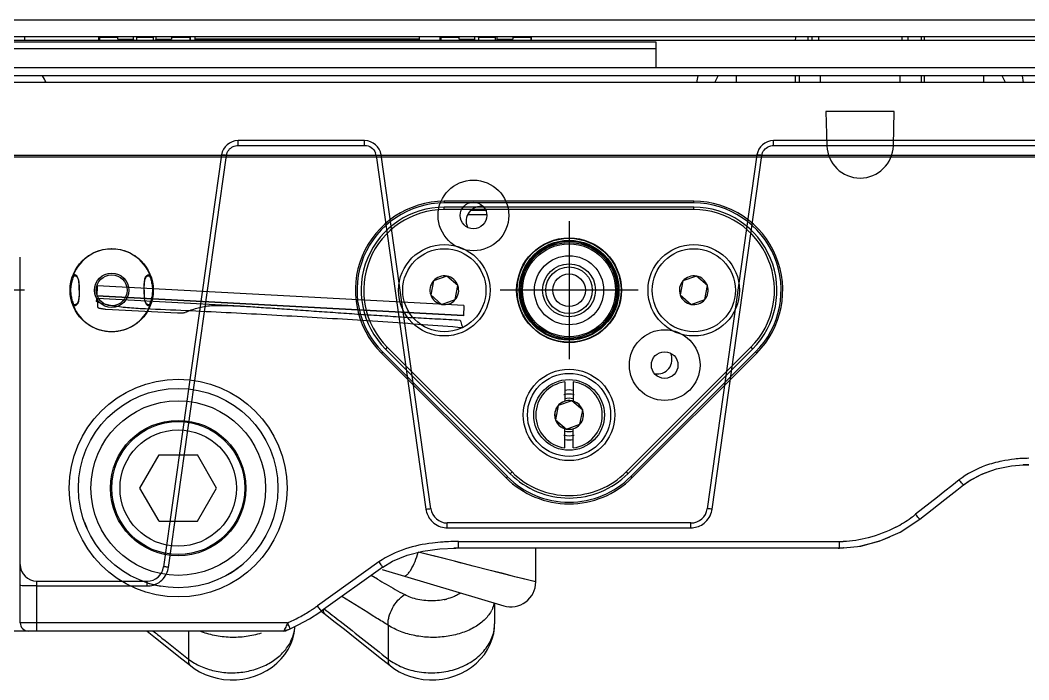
# Model space of a CAD drawing. Header units: millimetres. Extents: x -97344 to -49824, y -57049 to -40247.
# Drawn here: x -64265.7 to -64144.4, y -49661.5 to -49582.1 of the extents above; entities that cross this region are included whole.
import ezdxf

# ---------------------------------------------------------------- set-up
doc = ezdxf.new("R2010")
doc.units = ezdxf.units.MM
doc.header["$LTSCALE"] = 200
doc.linetypes.add('DOT_CENTER', pattern=[14, 12, -1, 0, -1])
for name, color, linetype in [('02___PRT_ALL_AXES', 7, 'Continuous'), ('06___PRT_ALL_SURFS', 7, 'Continuous'), ('1', 7, 'Continuous'), ('DIM', 3, 'Continuous'), ('LAY0001', 7, 'Continuous'), ('LAY0011', 7, 'Continuous')]:
    doc.layers.add(name, color=color, linetype=linetype)

# ---------------------------------------------------------------- blocks, each defined once
blk = doc.blocks.new('23-D1024-A_DV_LOCATION_PIN_Absen-PL__338', base_point=(431.26, -3.18))
at = {"color": 7, "linetype": 'Continuous'}
for p, q in [((431.59, 3.64), (431.53, 3.46)), ((431.62, 3.7), (431.59, 3.64)), ((431.85, 3.7), (431.62, 3.7)), ((432.01, 3.55), (431.85, 3.7)), ((440.65, 3.7), (440.49, 3.55)), ((440.88, 3.7), (440.65, 3.7)), ((440.97, 3.46), (440.88, 3.7)), ((431.33, 2.69), (431.26, 2.15)), ((431.4, 3.03), (431.33, 2.69)), ((431.53, 3.46), (431.4, 3.05)), ((431.4, 3.05), (431.4, 3.03)), ((431.5, 2.49), (431.46, 2.1)), ((431.51, 2.58), (431.5, 2.49)), ((431.57, 2.88), (431.51, 2.58)), ((431.61, 3.06), (431.57, 2.9)), ((431.57, 2.9), (431.57, 2.88)), ((431.67, 3.28), (431.61, 3.06)), ((431.72, 3.44), (431.67, 3.28)), ((431.75, 3.51), (431.72, 3.44)), ((431.82, 3.57), (431.75, 3.51)), ((431.83, 3.57), (431.82, 3.57)), ((431.95, 3.54), (431.83, 3.57)), ((432.05, 3.46), (431.95, 3.54)), ((432.12, 3.29), (432.01, 3.55)), ((432.04, 3.48), (432.01, 3.55)), ((432.07, 3.43), (432.04, 3.48)), ((432.06, 3.45), (432.05, 3.46)), ((432.17, 3.06), (432.12, 3.29)), ((432.17, 3.04), (432.17, 3.06)), ((432.2, 2.7), (432.17, 3.04)), ((432.21, 2.47), (432.2, 2.7)), ((432.21, 2.15), (432.21, 2.47)), ((440.3, 2.7), (440.29, 2.58)), ((440.29, 2.58), (440.29, 2.47)), ((440.29, 2.47), (440.29, 2.15)), ((440.33, 3.04), (440.3, 2.7)), ((440.38, 3.29), (440.33, 3.06)), ((440.33, 3.06), (440.33, 3.04)), ((440.44, 3.47), (440.38, 3.29)), ((440.46, 3.48), (440.43, 3.43)), ((440.49, 3.55), (440.44, 3.47)), ((440.45, 3.46), (440.44, 3.45)), ((440.55, 3.54), (440.45, 3.46)), ((440.49, 3.55), (440.46, 3.48)), ((440.67, 3.57), (440.55, 3.54)), ((440.68, 3.57), (440.67, 3.57)), ((440.75, 3.51), (440.68, 3.57)), ((440.78, 3.44), (440.75, 3.51)), ((440.83, 3.28), (440.78, 3.44)), ((440.89, 3.06), (440.83, 3.28)), ((440.93, 2.9), (440.89, 3.06)), ((440.93, 2.88), (440.93, 2.9)), ((440.99, 2.58), (440.93, 2.88)), ((441.1, 3.05), (440.97, 3.46)), ((441, 2.49), (440.99, 2.58)), ((441.04, 2.1), (441, 2.49)), ((441.1, 3.03), (441.1, 3.05)), ((441.16, 2.74), (441.1, 3.03)), ((441.17, 2.69), (441.16, 2.74)), ((441.24, 2.15), (441.17, 2.69)), ((431.26, 2.15), (431.26, 1.49)), ((431.26, 1.49), (431.33, 0.95)), ((431.46, 2.1), (431.46, 1.54)), ((431.46, 1.54), (431.5, 1.15)), ((432.21, 1.49), (432.21, 2.15)), ((432.21, 1.17), (432.21, 1.49)), ((440.29, 2.15), (440.29, 1.49)), ((440.29, 1.49), (440.29, 1.17)), ((441, 1.15), (441.04, 1.54)), ((441.04, 1.54), (441.04, 2.1)), ((441.17, 0.95), (441.24, 1.49)), ((441.25, 1.82), (441.24, 2.15)), ((441.24, 1.49), (441.25, 1.82)), ((431.33, 0.95), (431.4, 0.61)), ((431.4, 0.61), (431.4, 0.59)), ((431.4, 0.59), (431.53, 0.18)), ((431.5, 1.15), (431.51, 1.06)), ((431.51, 1.06), (431.57, 0.76)), ((431.53, 0.18), (431.59, 0)), ((431.57, 0.76), (431.57, 0.74)), ((431.57, 0.74), (431.61, 0.58)), ((431.61, 0.58), (431.67, 0.36)), ((431.67, 0.36), (431.72, 0.2)), ((431.72, 0.2), (431.75, 0.13)), ((431.75, 0.13), (431.82, 0.07)), ((431.82, 0.07), (431.83, 0.07)), ((431.83, 0.07), (431.95, 0.1)), ((431.85, -0.06), (432.01, 0.09)), ((431.95, 0.1), (432.05, 0.18)), ((432.01, 0.09), (432.12, 0.35)), ((432.01, 0.09), (432.04, 0.16)), ((432.04, 0.16), (432.07, 0.21)), ((432.05, 0.18), (432.06, 0.19)), ((432.12, 0.35), (432.17, 0.58)), ((432.17, 0.6), (432.2, 0.94)), ((432.17, 0.58), (432.17, 0.6)), ((432.2, 0.94), (432.21, 1.17)), ((440.29, 1.17), (440.29, 1.06)), ((440.29, 1.06), (440.3, 0.94)), ((440.3, 0.94), (440.33, 0.6)), ((440.33, 0.6), (440.33, 0.58)), ((440.33, 0.58), (440.38, 0.35)), ((440.38, 0.35), (440.44, 0.17)), ((440.43, 0.21), (440.46, 0.16)), ((440.44, 0.19), (440.45, 0.18)), ((440.44, 0.17), (440.49, 0.09)), ((440.45, 0.18), (440.55, 0.1)), ((440.46, 0.16), (440.49, 0.09)), ((440.49, 0.09), (440.65, -0.06)), ((440.55, 0.1), (440.67, 0.07)), ((440.67, 0.07), (440.68, 0.07)), ((440.68, 0.07), (440.75, 0.13)), ((440.75, 0.13), (440.78, 0.2)), ((440.78, 0.2), (440.83, 0.36)), ((440.83, 0.36), (440.89, 0.58)), ((440.88, -0.06), (440.97, 0.18)), ((440.89, 0.58), (440.93, 0.74)), ((440.93, 0.76), (440.99, 1.06)), ((440.93, 0.74), (440.93, 0.76)), ((440.97, 0.18), (441.1, 0.59)), ((440.99, 1.06), (441, 1.15)), ((441.1, 0.61), (441.16, 0.9)), ((441.1, 0.59), (441.1, 0.61)), ((441.16, 0.9), (441.17, 0.95)), ((431.59, 0), (431.62, -0.06)), ((431.62, -0.06), (431.85, -0.06)), ((440.65, -0.06), (440.88, -0.06))]:
    blk.add_line(p, q, dxfattribs=at)
at = {"color": 140, "linetype": 'Continuous'}
for p, q in [((431.75, 3.51), (431.62, 3.7)), ((431.85, 3.7), (431.95, 3.54)), ((440.55, 3.54), (440.65, 3.7)), ((440.88, 3.7), (440.75, 3.51)), ((431.62, -0.06), (431.75, 0.13)), ((431.95, 0.1), (431.85, -0.06)), ((440.65, -0.06), (440.55, 0.1)), ((440.75, 0.13), (440.88, -0.06))]:
    blk.add_line(p, q, dxfattribs=at)
for radius in [2.28, 1.38]:
    blk.add_circle((436.25, 1.82), radius, dxfattribs=at)
at = {"color": 7, "linetype": 'Continuous'}
for start, end in [(22.0771, 157.9229), (202.0771, 337.9229)]:
    blk.add_arc((436.25, 1.82), 5, start, end, dxfattribs=at)
at = {"color": 140, "linetype": 'Continuous'}
for start, end in [(23.1678, 156.8322), (203.1678, 336.8322)]:
    blk.add_arc((436.25, 1.82), 4.79, start, end, dxfattribs=at)
at = {"layer": '1', "color": 1, "linetype": 'DOT_CENTER'}
for p, q in [((436.25, 8.82), (436.25, -5.18)), ((443.25, 1.82), (429.25, 1.82))]:
    blk.add_line(p, q, dxfattribs=at)
blk = doc.blocks.new('23-D1025-B_LOCK_PIN_PLATE_Absen-PL__339', base_point=(483.75, -23.18))
at = {"color": 7, "linetype": 'Continuous'}
for p, q in [((523.75, 11.82), (493.75, 11.82)), ((523.75, 11.52), (493.75, 11.52)), ((486.68, -5.25), (501.68, -20.25)), ((486.89, -5.04), (501.89, -20.04)), ((515.61, -20.04), (530.61, -5.04)), ((515.82, -20.25), (530.82, -5.25))]:
    blk.add_line(p, q, dxfattribs=at)
at = {"color": 140, "linetype": 'Continuous'}
for p, q in [((493.75, 11.52), (493.75, 11.82)), ((523.75, 11.52), (523.75, 11.82)), ((486.89, -5.04), (486.68, -5.25)), ((530.61, -5.04), (530.82, -5.25)), ((501.89, -20.04), (501.68, -20.25)), ((515.61, -20.04), (515.82, -20.25))]:
    blk.add_line(p, q, dxfattribs=at)
at = {"color": 7, "linetype": 'Continuous'}
for centre, radius in [((493.75, 1.82), 5.5), ((508.75, 1.82), 6), ((523.75, 1.82), 5.5), ((508.75, -13.18), 5.5)]:
    blk.add_circle(centre, radius, dxfattribs=at)
at = {"color": 140, "linetype": 'Continuous'}
for radius in [6.3, 5.9, 4.16, 3.18]:
    blk.add_circle((508.75, 1.82), radius, dxfattribs=at)
at = {"color": 7, "linetype": 'Continuous'}
for centre, radius, start, end in [((493.75, 1.82), 10, 90, 225), ((493.75, 1.82), 9.7, 90, 225), ((523.75, 1.82), 10, 315, 90), ((523.75, 1.82), 9.7, 315, 90), ((508.75, -13.18), 10, 225, 315), ((508.75, -13.18), 9.7, 225, 315)]:
    blk.add_arc(centre, radius, start, end, dxfattribs=at)
at = {"layer": '1', "color": 1, "linetype": 'DOT_CENTER'}
for p, q in [((508.75, 10.12), (508.75, -6.48)), ((517.05, 1.82), (500.45, 1.82))]:
    blk.add_line(p, q, dxfattribs=at)
blk = doc.blocks.new('COUNTERSUNK-HEAD-HEXAGON-SOCKET-BOLTS_DIN-7991_M5x12_A2-70_STAINLESS-STEEL__340', base_point=(488.75, -3.18))
at = {"color": 7, "linetype": 'Continuous'}
for p, q in [((492.44, 2.95), (492.11, 1.25)), ((494.07, 3.52), (492.44, 2.95)), ((495.39, 2.39), (494.07, 3.52)), ((492.11, 1.25), (493.43, 0.12)), ((495.06, 0.69), (495.39, 2.39)), ((493.43, 0.12), (495.06, 0.69))]:
    blk.add_line(p, q, dxfattribs=at)
blk.add_circle((493.75, 1.82), 5, dxfattribs=at)
for start, end in [(139.2098, 199.2098), (79.2098, 139.2098), (19.2098, 79.2098), (199.2098, 259.2098), (319.2098, 19.2098), (259.2098, 319.2098)]:
    blk.add_arc((493.75, 1.82), 1.73, start, end, dxfattribs=at)
blk = doc.blocks.new('COUNTERSUNK-HEAD-HEXAGON-SOCKET-BOLTS_DIN-7991_M5x12_A2-70_STAINLESS-STEEL_3__341', base_point=(503.75, -18.18))
at = {"color": 7, "linetype": 'Continuous'}
for p, q in [((507.44, -12.05), (507.11, -13.75)), ((509.07, -11.48), (507.44, -12.05)), ((510.39, -12.61), (509.07, -11.48)), ((510.06, -14.31), (510.39, -12.61)), ((507.11, -13.75), (508.43, -14.88)), ((508.43, -14.88), (510.06, -14.31))]:
    blk.add_line(p, q, dxfattribs=at)
blk.add_circle((508.75, -13.18), 5, dxfattribs=at)
for start, end in [(139.2098, 199.2098), (79.2098, 139.2098), (19.2098, 79.2098), (319.2098, 19.2098), (199.2098, 259.2098), (259.2098, 319.2098)]:
    blk.add_arc((508.75, -13.18), 1.73, start, end, dxfattribs=at)
blk = doc.blocks.new('COUNTERSUNK-HEAD-HEXAGON-SOCKET-BOLTS_DIN-7991_M5x12_A2-70_STAINLESS-STEEL_2__345', base_point=(518.75, -3.18))
at = {"color": 7, "linetype": 'Continuous'}
for p, q in [((522.44, 2.95), (522.11, 1.25)), ((524.07, 3.52), (522.44, 2.95)), ((525.39, 2.39), (524.07, 3.52)), ((522.11, 1.25), (523.43, 0.12)), ((525.06, 0.69), (525.39, 2.39)), ((523.43, 0.12), (525.06, 0.69))]:
    blk.add_line(p, q, dxfattribs=at)
blk.add_circle((523.75, 1.82), 5, dxfattribs=at)
for start, end in [(139.2098, 199.2098), (79.2098, 139.2098), (19.2098, 79.2098), (199.2098, 259.2098), (319.2098, 19.2098), (259.2098, 319.2098)]:
    blk.add_arc((523.75, 1.82), 1.73, start, end, dxfattribs=at)
blk = doc.blocks.new('PH_23_COMPONENTS_BASESTAND-0_5m_Absen-PL__347', base_point=(431.26, -23.18))
for name, p in [('23-D1025-B_LOCK_PIN_PLATE_Absen-PL__339', (483.75, -23.18)), ('23-D1024-A_DV_LOCATION_PIN_Absen-PL__338', (431.26, -3.18)), ('COUNTERSUNK-HEAD-HEXAGON-SOCKET-BOLTS_DIN-7991_M5x12_A2-70_STAINLESS-STEEL__340', (488.75, -3.18)), ('COUNTERSUNK-HEAD-HEXAGON-SOCKET-BOLTS_DIN-7991_M5x12_A2-70_STAINLESS-STEEL_2__345', (518.75, -3.18)), ('COUNTERSUNK-HEAD-HEXAGON-SOCKET-BOLTS_DIN-7991_M5x12_A2-70_STAINLESS-STEEL_3__341', (503.75, -18.18))]:
    blk.add_blockref(name, p)
blk = doc.blocks.new('23-D1020-B_EXTRUSION-MAIN-BODY_BASESTAND-0_5m_Absen-PL__363', base_point=(418.75, -61.98))
at = {"color": 7, "linetype": 'Continuous'}
for p, q in [((892.01, 18.02), (441.25, 18.02)), ((892.01, 17.82), (441.25, 17.82)), ((523.75, 12.52), (493.75, 12.52)), ((523.75, 12.32), (493.75, 12.32)), ((501.18, -20.75), (486.18, -5.75)), ((501.33, -20.6), (486.33, -5.6)), ((531.17, -5.6), (516.17, -20.6)), ((531.32, -5.75), (516.32, -20.75))]:
    blk.add_line(p, q, dxfattribs=at)
at = {"color": 140, "linetype": 'Continuous'}
for p, q in [((493.75, 12.52), (493.75, 12.32)), ((523.75, 12.32), (523.75, 12.52)), ((486.33, -5.6), (486.18, -5.75)), ((531.32, -5.75), (531.17, -5.6)), ((501.18, -20.75), (501.33, -20.6)), ((516.17, -20.6), (516.32, -20.75))]:
    blk.add_line(p, q, dxfattribs=at)
at = {"color": 7, "linetype": 'Continuous'}
for radius in [13.1, 12]:
    blk.add_circle((461.75, -21.98), radius, dxfattribs=at)
for centre, radius, start, end in [((493.75, 1.82), 10.7, 90, 225), ((493.75, 1.82), 10.5, 90, 225), ((523.75, 1.82), 10.7, 315, 90), ((523.75, 1.82), 10.5, 315, 90), ((508.75, -13.18), 10.5, 225, 315), ((508.75, -13.18), 10.7, 225, 315)]:
    blk.add_arc(centre, radius, start, end, dxfattribs=at)
blk = doc.blocks.new('P01_LEG_M16xL80mm_STAINLESS-STEEL__382', base_point=(453.75, -29.98))
at = {"color": 7, "linetype": 'Continuous'}
for p, q in [((457.13, -21.98), (459.44, -17.98)), ((459.44, -17.98), (464.06, -17.98)), ((466.37, -21.98), (464.06, -17.98)), ((459.44, -25.98), (457.13, -21.98)), ((464.06, -25.98), (466.37, -21.98)), ((459.44, -25.98), (464.06, -25.98))]:
    blk.add_line(p, q, dxfattribs=at)
for radius in [8, 7]:
    blk.add_circle((461.75, -21.98), radius, dxfattribs=at)
blk = doc.blocks.new('23-B0029-B_ADJUSTABLE-M16xL80_FOOT-Ø64-STAINLESS-STEEL__383', base_point=(453.75, -29.98))
blk.add_blockref('P01_LEG_M16xL80mm_STAINLESS-STEEL__382', (453.75, -29.98))
blk = doc.blocks.new('23-D0466-B_FOOT-FLANGE_BASESTAND_Absen-M2_9__384', base_point=(450.47, -33.8))
at = {"color": 7, "linetype": 'Continuous'}
for radius in [10.5, 8.15]:
    blk.add_circle((461.75, -21.98), radius, dxfattribs=at)
for start, end in [(200, 204), (299.9999, 312), (252.0001, 260.0001)]:
    blk.add_arc((461.75, -21.98), 12, start, end, dxfattribs=at)
blk = doc.blocks.new('PH_23_FOOT-FLANGE_Absen-M2_9__385', base_point=(450.47, -33.8))
blk.add_blockref('23-D0466-B_FOOT-FLANGE_BASESTAND_Absen-M2_9__384', (450.47, -33.8))
blk = doc.blocks.new('23-A0234-B_FOOT_BASESTAND_Absen-M2_9__386', base_point=(450.47, -33.8))
for name, p in [('PH_23_FOOT-FLANGE_Absen-M2_9__385', (450.47, -33.8)), ('23-B0029-B_ADJUSTABLE-M16xL80_FOOT-Ø64-STAINLESS-STEEL__383', (453.75, -29.98))]:
    blk.add_blockref(name, p)
blk = doc.blocks.new('Top1', base_point=(668.75, -75.52))
for name, p in [('23-D1020-B_EXTRUSION-MAIN-BODY_BASESTAND-0_5m_Absen-PL__363', (418.75, -61.98)), ('PH_23_COMPONENTS_BASESTAND-0_5m_Absen-PL__347', (431.26, -23.18)), ('23-A0234-B_FOOT_BASESTAND_Absen-M2_9__386', (450.47, -33.8))]:
    blk.add_blockref(name, p)
blk = doc.blocks.new('*U1466')
blk.add_blockref('Top1', (0, -50.11))
blk = doc.blocks.new('*U1467')
at = {"layer": 'DIM', "color": 0, "linetype": 'ByBlock', "lineweight": -2, "transparency": 16777216}
blk.add_blockref('*U1466', (5500, 0), dxfattribs=at)
blk = doc.blocks.new('2250')
at = {"color": 7, "linetype": 'Continuous'}
for p, q in [((-45337.86, -64404.84), (-45577.42, -64404.84)), ((-45337.86, -64406.84), (-45577.21, -64406.84)), ((-45577.17, -64407.24), (-45337.93, -64407.24)), ((-45571.36, -64407.44), (-45487.36, -64407.44)), ((-45554.31, -64407.24), (-45554.31, -64406.94)), ((-45552.03, -64406.94), (-45554.31, -64406.94)), ((-45554.23, -64406.94), (-45554.23, -64407.24)), ((-45552.03, -64407.15), (-45552.03, -64406.84)), ((-45552.03, -64407.15), (-45551.91, -64407.19)), ((-45552.03, -64407.15), (-45550.18, -64407.15)), ((-45551.91, -64407.24), (-45551.91, -64407.19)), ((-45550.18, -64406.84), (-45550.18, -64407.15)), ((-45550.08, -64407.24), (-45550.18, -64407.15)), ((-45549.81, -64406.94), (-45549.81, -64407.24)), ((-45547.81, -64406.94), (-45549.81, -64406.94)), ((-45549.69, -64406.94), (-45549.69, -64406.84)), ((-45547.93, -64406.84), (-45547.93, -64406.94)), ((-45547.81, -64406.94), (-45547.81, -64407.24)), ((-45547.44, -64407.15), (-45547.54, -64407.24)), ((-45547.44, -64407.15), (-45547.44, -64406.84)), ((-45547.44, -64407.15), (-45545.59, -64407.15)), ((-45545.71, -64407.19), (-45545.59, -64407.15)), ((-45545.71, -64407.24), (-45545.71, -64407.19)), ((-45545.59, -64406.84), (-45545.59, -64407.15)), ((-45543.31, -64406.94), (-45545.59, -64406.94)), ((-45543.4, -64406.94), (-45543.4, -64407.24)), ((-45543.31, -64407.24), (-45543.31, -64406.94)), ((-45513.28, -64407.24), (-45513.28, -64406.94)), ((-45511, -64406.94), (-45513.28, -64406.94)), ((-45513.19, -64406.94), (-45513.19, -64407.24)), ((-45511, -64407.15), (-45511, -64406.84)), ((-45511, -64407.15), (-45510.87, -64407.2)), ((-45511, -64407.15), (-45509.15, -64407.15)), ((-45509.15, -64406.84), (-45509.15, -64407.15)), ((-45509.05, -64407.24), (-45509.15, -64407.15)), ((-45508.68, -64406.94), (-45508.68, -64407.24)), ((-45506.68, -64406.94), (-45508.68, -64406.94)), ((-45508.66, -64406.94), (-45508.66, -64406.84)), ((-45506.9, -64406.84), (-45506.9, -64406.94)), ((-45506.68, -64406.94), (-45506.68, -64407.24)), ((-45506.41, -64407.15), (-45506.51, -64407.24)), ((-45506.41, -64407.15), (-45506.41, -64406.84)), ((-45506.41, -64407.15), (-45504.56, -64407.15)), ((-45504.69, -64407.15), (-45504.69, -64407.24)), ((-45504.69, -64407.2), (-45504.56, -64407.15)), ((-45504.56, -64406.84), (-45504.56, -64407.15)), ((-45502.28, -64406.94), (-45504.56, -64406.94)), ((-45502.37, -64406.94), (-45502.37, -64407.24)), ((-45502.28, -64407.24), (-45502.28, -64406.94)), ((-45487.36, -64407.44), (-45487.36, -64410.54)), ((-45470.53, -64407.34), (-45470.51, -64406.84)), ((-45468.56, -64407.34), (-45468.56, -64406.84)), ((-45457, -64407.34), (-45457, -64406.84)), ((-45455.45, -64406.84), (-45455.45, -64407.34)), ((-45455.03, -64407.34), (-45455.05, -64406.84)), ((-45571.36, -64408.24), (-45487.36, -64408.24)), ((-45576.82, -64410.54), (-45438.2, -64410.54)), ((-45341.98, -64411.54), (-45576.71, -64411.54)), ((-45482.4, -64412.34), (-45482.26, -64411.54)), ((-45480.25, -64412.34), (-45479.86, -64411.54)), ((-45477.64, -64412.34), (-45477.64, -64411.54)), ((-45470.53, -64412.34), (-45470.53, -64411.54)), ((-45470.12, -64411.54), (-45470.12, -64412.34)), ((-45467.57, -64411.54), (-45467.57, -64412.34)), ((-45457.99, -64411.54), (-45457.99, -64412.34)), ((-45455.45, -64411.54), (-45455.45, -64412.34)), ((-45455.03, -64412.34), (-45455.03, -64411.54)), ((-45445.31, -64412.34), (-45445.7, -64411.54)), ((-45443.3, -64411.54), (-45443.16, -64412.34)), ((-45099.05, -64412.34), (-45576.51, -64412.34)), ((-45537.59, -64419.92), (-45537.59, -64419.34)), ((-45522.36, -64419.34), (-45537.59, -64419.34)), ((-45537.59, -64419.92), (-45522.36, -64419.92)), ((-45522.36, -64419.92), (-45522.36, -64419.34)), ((-45473.2, -64419.92), (-45473.2, -64419.34)), ((-45202.36, -64419.34), (-45473.2, -64419.34)), ((-45473.2, -64419.92), (-45396.02, -64419.92)), ((-45539.57, -64421.06), (-45546.54, -64470.62)), ((-45545.94, -64470.68), (-45538.98, -64421.12)), ((-45520.97, -64421.12), (-45514.99, -64463.68)), ((-45514.4, -64463.62), (-45520.38, -64421.06)), ((-45475.18, -64421.06), (-45481.16, -64463.62)), ((-45480.57, -64463.68), (-45474.59, -64421.12)), ((-45508.05, -64427.34), (-45508.9, -64427.34)), ((-45507.68, -64428.27), (-45509.99, -64428.27)), ((-45507.68, -64427.75), (-45509.62, -64427.75)), ((-45563.78, -64477.34), (-45563.78, -64433.34)), ((-45552.78, -64432.37), (-45552.79, -64432.37)), ((-45557.38, -64435.46), (-45557.41, -64435.46)), ((-45557.32, -64435.6), (-45557.3, -64435.59)), ((-45557.3, -64435.59), (-45557.3, -64435.59)), ((-45548.27, -64435.59), (-45548.26, -64435.59)), ((-45548.26, -64435.59), (-45548.25, -64435.59)), ((-45548.24, -64435.59), (-45548.24, -64435.6)), ((-45548.24, -64435.59), (-45548.24, -64435.6)), ((-45548.15, -64435.45), (-45548.19, -64435.45)), ((-45557.68, -64437.34), (-45557.78, -64437.34)), ((-45556.7, -64437.34), (-45556.68, -64437.34)), ((-45548.86, -64437.34), (-45548.88, -64437.34)), ((-45547.88, -64437.33), (-45547.78, -64437.33)), ((-45557.41, -64439.23), (-45557.37, -64439.23)), ((-45557.32, -64439.09), (-45557.32, -64439.08)), ((-45557.32, -64439.09), (-45557.32, -64439.08)), ((-45557.3, -64439.09), (-45557.32, -64439.09)), ((-45557.29, -64439.09), (-45557.3, -64439.09)), ((-45548.24, -64439.08), (-45548.26, -64439.09)), ((-45548.26, -64439.09), (-45548.26, -64439.09)), ((-45548.18, -64439.22), (-45548.15, -64439.22)), ((-45552.78, -64442.31), (-45552.78, -64442.31)), ((-45498.28, -64448.37), (-45498.28, -64450.68)), ((-45497.28, -64448.37), (-45497.28, -64450.68)), ((-45498.28, -64456.31), (-45498.28, -64454)), ((-45497.28, -64456.31), (-45497.28, -64454)), ((-45443.23, -64458.35), (-45442.49, -64458.33)), ((-45443.14, -64458.35), (-45443.16, -64458.35)), ((-45442.49, -64458.33), (-45443.14, -64458.35)), ((-45449.71, -64460.29), (-45448.22, -64459.49)), ((-45448.22, -64459.49), (-45447.19, -64459.12)), ((-45451.73, -64460.85), (-45452.6, -64461.53)), ((-45451.73, -64460.85), (-45452.6, -64461.53)), ((-45450.86, -64460.16), (-45451.73, -64460.85)), ((-45450.86, -64460.16), (-45451.73, -64460.85)), ((-45450.38, -64460.77), (-45449.71, -64460.29)), ((-45453.48, -64462.22), (-45456.1, -64464.29)), ((-45452.6, -64461.53), (-45453.48, -64462.22)), ((-45512.42, -64465.92), (-45512.42, -64465.34)), ((-45483.14, -64465.34), (-45512.42, -64465.34)), ((-45512.42, -64465.92), (-45483.14, -64465.92)), ((-45483.14, -64465.92), (-45483.14, -64465.34)), ((-45460.49, -64467.54), (-45459.21, -64466.99)), ((-45513.3, -64468.44), (-45511.42, -64468.35)), ((-45465.43, -64468.35), (-45511.65, -64468.35)), ((-45511.14, -64468.35), (-45511.4, -64468.35)), ((-45511.09, -64468.35), (-45511.09, -64467.57)), ((-45511.09, -64467.57), (-45465.24, -64467.57)), ((-45465.24, -64468.35), (-45511.09, -64468.35)), ((-45501.78, -64472.43), (-45501.78, -64468.35)), ((-45497.78, -64468.35), (-45497.78, -64468.35)), ((-45465.43, -64468.35), (-45464.8, -64468.34)), ((-45465.42, -64468.35), (-45465.24, -64468.35)), ((-45465.42, -64468.35), (-45465.42, -64468.35)), ((-45465.24, -64468.35), (-45465.24, -64467.57)), ((-45464.8, -64468.34), (-45465.24, -64468.35)), ((-45464.79, -64468.34), (-45464.8, -64468.34)), ((-45462.8, -64468.12), (-45460.49, -64467.54)), ((-45511.54, -64469.95), (-45515.93, -64468.84)), ((-45513.61, -64469.43), (-45515.93, -64468.84)), ((-45511.39, -64469.99), (-45513.61, -64469.43)), ((-45520.64, -64470.03), (-45528.03, -64475.3)), ((-45520.17, -64470.65), (-45527.57, -64475.93)), ((-45520.26, -64470.94), (-45505.64, -64475.31)), ((-45510.75, -64470.16), (-45511.54, -64469.95)), ((-45504.28, -64471.8), (-45510.73, -64470.16)), ((-45520.82, -64472.11), (-45521.59, -64471.66)), ((-45520.82, -64472.11), (-45521.59, -64471.66)), ((-45501.78, -64472.43), (-45504.28, -64471.8)), ((-45561.78, -64478.34), (-45561.78, -64472.34)), ((-45561.78, -64472.34), (-45548.52, -64472.34)), ((-45561.78, -64472.92), (-45548.52, -64472.92)), ((-45548.52, -64472.92), (-45548.52, -64472.34)), ((-45506.73, -64474.98), (-45506.73, -64477.48)), ((-45528.07, -64476.26), (-45527.57, -64475.93)), ((-45527.58, -64475.94), (-45527.12, -64476.32)), ((-45563.77, -64477.34), (-45563.78, -64477.34)), ((-45531.64, -64477.37), (-45561.78, -64477.37)), ((-45531.3, -64478.07), (-45530.34, -64477.61)), ((-45530.75, -64477.95), (-45530.75, -64477.8)), ((-45530.75, -64477.81), (-45530.75, -64477.8)), ((-45530.75, -64477.81), (-45530.75, -64477.8)), ((-45519.54, -64477.64), (-45519.54, -64481.72)), ((-45506.73, -64477.48), (-45506.73, -64477.48)), ((-45532.14, -64478.34), (-45573.05, -64478.34)), ((-45548.53, -64478.34), (-45547.5, -64479.16)), ((-45543.54, -64478.34), (-45543.54, -64481.72))]:
    blk.add_line(p, q, dxfattribs=at)
for points in [[(-45557.3, -64435.59), (-45557.21, -64435.6), (-45557.12, -64435.62), (-45557.05, -64435.66), (-45556.98, -64435.71), (-45556.93, -64435.77), (-45556.89, -64435.84), (-45556.85, -64435.91), (-45556.81, -64436), (-45556.79, -64436.1), (-45556.76, -64436.2), (-45556.74, -64436.32), (-45556.73, -64436.45), (-45556.72, -64436.59), (-45556.71, -64436.74), (-45556.7, -64436.89), (-45556.7, -64437.05), (-45556.7, -64437.21), (-45556.7, -64437.34)], [(-45548.86, -64437.34), (-45548.86, -64437.2), (-45548.86, -64437.04), (-45548.86, -64436.88), (-45548.85, -64436.73), (-45548.85, -64436.59), (-45548.83, -64436.46), (-45548.82, -64436.33), (-45548.8, -64436.21), (-45548.78, -64436.1), (-45548.75, -64436), (-45548.72, -64435.91), (-45548.68, -64435.83), (-45548.63, -64435.76), (-45548.58, -64435.7), (-45548.51, -64435.65), (-45548.44, -64435.62), (-45548.36, -64435.59), (-45548.27, -64435.59)], [(-45556.7, -64437.34), (-45556.7, -64437.48), (-45556.7, -64437.64), (-45556.7, -64437.8), (-45556.71, -64437.95), (-45556.72, -64438.09), (-45556.73, -64438.22), (-45556.74, -64438.35), (-45556.76, -64438.47), (-45556.78, -64438.58), (-45556.81, -64438.68), (-45556.84, -64438.77), (-45556.88, -64438.85), (-45556.93, -64438.92), (-45556.99, -64438.98), (-45557.05, -64439.03), (-45557.12, -64439.06), (-45557.2, -64439.09), (-45557.3, -64439.09)], [(-45548.26, -64439.09), (-45548.35, -64439.08), (-45548.44, -64439.05), (-45548.51, -64439.02), (-45548.58, -64438.97), (-45548.63, -64438.91), (-45548.68, -64438.84), (-45548.71, -64438.76), (-45548.75, -64438.68), (-45548.78, -64438.58), (-45548.8, -64438.48), (-45548.82, -64438.36), (-45548.83, -64438.23), (-45548.84, -64438.09), (-45548.85, -64437.94), (-45548.86, -64437.79), (-45548.86, -64437.63), (-45548.86, -64437.46), (-45548.86, -64437.34)], [(-45450.36, -64460.76), (-45449.54, -64460.18), (-45448.05, -64459.41), (-45446.38, -64458.84), (-45444.58, -64458.48), (-45443.14, -64458.35)], [(-45455.6, -64464.89), (-45454.11, -64463.71), (-45452.59, -64462.52), (-45451.15, -64461.38), (-45450.36, -64460.76)], [(-45464.79, -64468.34), (-45462.69, -64468.11), (-45460.28, -64467.46), (-45457.96, -64466.43), (-45455.6, -64464.89)], [(-45520.17, -64470.65), (-45519, -64469.94), (-45517.26, -64469.21), (-45515.35, -64468.72), (-45513.3, -64468.44)], [(-45504.28, -64471.8), (-45505.7, -64471.43), (-45507.43, -64471), (-45509.32, -64470.52), (-45511.39, -64469.99)], [(-45501.78, -64472.43), (-45501.96, -64472.38), (-45502.47, -64472.26), (-45503.24, -64472.07), (-45504.28, -64471.8)], [(-45530.34, -64477.61), (-45529, -64476.86), (-45527.76, -64476.07), (-45527.57, -64475.93)], [(-45527.12, -64476.32), (-45526.05, -64477.15), (-45524.8, -64478.13), (-45523.5, -64479.16), (-45522.13, -64480.25), (-45520.7, -64481.39), (-45519.31, -64482.5)], [(-45531.01, -64479.28), (-45530.84, -64478.62), (-45530.75, -64477.95)], [(-45519.31, -64482.5), (-45518.85, -64482.84), (-45518.22, -64483.23), (-45517.54, -64483.56), (-45516.83, -64483.82), (-45516.09, -64484.02), (-45515.33, -64484.15), (-45514.55, -64484.2), (-45513.78, -64484.19), (-45513, -64484.11), (-45512.24, -64483.96), (-45511.5, -64483.73), (-45510.8, -64483.45), (-45510.12, -64483.09), (-45509.5, -64482.68), (-45508.92, -64482.22), (-45508.41, -64481.7), (-45507.95, -64481.15), (-45507.57, -64480.55), (-45507.25, -64479.93), (-45507.01, -64479.28), (-45506.84, -64478.62), (-45506.75, -64477.95), (-45506.73, -64477.48)], [(-45547.5, -64479.16), (-45546.13, -64480.25), (-45544.7, -64481.39), (-45543.31, -64482.5)], [(-45543.31, -64482.5), (-45542.85, -64482.84), (-45542.22, -64483.23), (-45541.54, -64483.56), (-45540.83, -64483.82), (-45540.09, -64484.02), (-45539.33, -64484.15), (-45538.55, -64484.2), (-45537.78, -64484.19), (-45537, -64484.11), (-45536.24, -64483.96), (-45535.5, -64483.73), (-45534.8, -64483.45), (-45534.12, -64483.09), (-45533.5, -64482.68), (-45532.92, -64482.22), (-45532.41, -64481.7), (-45531.95, -64481.15), (-45531.57, -64480.55), (-45531.25, -64479.93), (-45531.01, -64479.28)]]:
    blk.add_lwpolyline(points, dxfattribs=at)
for centre, radius in [((-45509.28, -64428.34), 4.25), ((-45509.28, -64428.34), 1.6), ((-45497.78, -64437.34), 6.25), ((-45497.78, -64437.34), 5.95), ((-45497.78, -64437.34), 5.75), ((-45497.78, -64437.34), 5.59), ((-45552.78, -64437.34), 5), ((-45497.78, -64437.34), 2.8), ((-45552.78, -64437.34), 2.07), ((-45552.78, -64437.34), 1.86), ((-45497.78, -64437.34), 1.96), ((-45486.28, -64446.34), 4.25), ((-45486.28, -64446.34), 1.6), ((-45497.78, -64452.34), 4.25)]:
    blk.add_circle(centre, radius, dxfattribs=at)
for centre, radius, start, end in [((-45537.59, -64421.34), 2, 90, 172), ((-45522.36, -64421.34), 2, 8, 90), ((-45473.2, -64421.34), 2, 90, 172), ((-45522.37, -64421.32), 1.41, 8.0286, 21.1219), ((-45552.78, -64437.34), 4.97, 90.0566, 157.7786), ((-45552.78, -64437.34), 4.97, 22.3346, 89.9715), ((-45557.32, -64435.5), 0.1, 157.9325, 270.0365), ((-45557.3, -64435.52), 0.0729, 257.7805, 269.6293), ((-45548.27, -64435.51), 0.0728, 270.554, 282.6644), ((-45548.24, -64435.49), 0.1, 270.0622, 22.1893), ((-45557.32, -64439.19), 0.1, 90.0622, 202.1893), ((-45552.78, -64437.34), 4.97, 202.3346, 269.9715), ((-45557.29, -64439.17), 0.0728, 90.5543, 102.6644), ((-45552.78, -64437.34), 4.97, 270.0566, 337.7786), ((-45548.26, -64439.16), 0.0729, 77.7805, 89.6292), ((-45548.24, -64439.18), 0.1, 337.9325, 90.0366), ((-45497.78, -64452.34), 4, 97.1808, 262.8192), ((-45497.78, -64452.34), 4, 277.1808, 82.8192), ((-45497.78, -64452.34), 2.5, 75.6282, 104.3718), ((-45497.78, -64452.34), 3, 80.4059, 99.5941), ((-45497.78, -64452.34), 2, 75.5225, 104.4775), ((-45497.78, -64452.34), 1.73, 106.7787, 253.2213), ((-45497.78, -64452.34), 1.73, 286.7787, 73.2213), ((-45497.78, -64452.34), 2.5, 255.6282, 284.3718), ((-45497.78, -64452.34), 2, 255.5225, 284.4775), ((-45497.78, -64452.34), 3, 260.4059, 279.5941), ((-45442.5, -64473.45), 15.88, 96.1598, 101.7636), ((-45442.48, -64473.59), 16.03, 90.0159, 96.1881), ((-45512.42, -64463.34), 2, 188, 270), ((-45483.14, -64463.34), 2, 270, 352), ((-45483.15, -64463.32), 2.6, 343.8374, 351.9753), ((-45465.75, -64451.98), 15.65, 297.6489, 305.5103), ((-45465.31, -64452.61), 14.88, 305.5395, 308.2477), ((-45512.42, -64463.31), 2.6, 261.8309, 269.9752), ((-45511.36, -64490.77), 23.19, 93.8109, 97.0773), ((-45511.18, -64493.25), 25.68, 92.4499, 93.8427), ((-45511.1, -64495.34), 27.77, 89.9822, 92.4385), ((-45511.64, -64430.42), 37.93, 270.1002, 270.3865), ((-45511.65, -64428.59), 39.76, 270.3871, 270.7465), ((-45465.24, -64454.89), 12.69, 270.0041, 271.9262), ((-45561.78, -64470.34), 2, 180, 270), ((-45548.52, -64470.34), 2, 270, 352), ((-45548.52, -64470.32), 2.6, 343.8374, 351.9753), ((-45300.96, -64090.58), 440.34, 240.0469, 240.2057), ((-45386.6, -64240.15), 267.99, 240.2053, 240.4726), ((-45424.19, -64306.52), 191.71, 240.4723, 240.856), ((-45504.78, -64472.43), 3, 253.3739, 0), ((-45514.21, -64467.73), 6.97, 281.6568, 282.7975), ((-45514.17, -64467.89), 6.81, 282.7974, 283.9562), ((-45540.92, -64456.91), 22.47, 298.4241, 302.5155), ((-45539.5, -64459.17), 19.8, 302.5639, 304.0113), ((-45538.71, -64460.34), 18.38, 304.0119, 305.5094), ((-45510.41, -64474.18), 3.71, 331.2775, 333.782), ((-45504.83, -64474.43), 1, 256.8361, 268.5784), ((-45542.27, -64454.45), 25.27, 294.8835, 298.4593), ((-45562.78, -64477.34), 1, 180, 270), ((-45532.14, -64477.27), 1.07, 270.0293, 286.0854), ((-45532.14, -64477.28), 1.06, 286.1287, 294.2446), ((-45488.34, -64457.31), 47.72, 204.8652, 205.1217), ((-45511.22, -64477.48), 4.49, 355.7102, 359.9969), ((-45535.91, -64477.25), 5.21, 331.5263, 333.6485)]:
    blk.add_arc(centre, radius, start, end, dxfattribs=at)
for centre, major_axis, ratio, start_param, end_param in [((-45462.78, -64407.34), (6.3, 0), 1, 3.062144, 3.115796), ((-45570.18, -64416.97), (0, 10.62), 0.996166, -1.119749, -1.034134)]:
    blk.add_ellipse(centre, major_axis=major_axis, ratio=ratio, start_param=start_param, end_param=end_param, dxfattribs=at)
for points, knots in [([(-45538.98, -64421.12), (-45538.95, -64420.89), (-45538.76, -64420.44), (-45538.38, -64420.14), (-45538.17, -64420.04)], [0, 0, 0, 0, 0.500096, 1, 1, 1, 1]), ([(-45522.36, -64419.92), (-45522.08, -64419.92), (-45521.52, -64420.09), (-45521.15, -64420.56), (-45521.05, -64420.81)], [0, 0, 0, 0, 0.500229, 1, 1, 1, 1]), ([(-45474.59, -64421.12), (-45474.56, -64420.89), (-45474.37, -64420.44), (-45473.99, -64420.14), (-45473.77, -64420.04)], [0, 0, 0, 0, 0.500096, 1, 1, 1, 1]), ([(-45538.98, -64421.12), (-45539.06, -64421.11), (-45539.19, -64421.1), (-45539.39, -64421.06), (-45539.48, -64421.08), (-45539.57, -64421.05), (-45539.57, -64421.06)], [0, 0, 0, 0, 0.381978, 0.706507, 0.922778, 1, 1, 1, 1]), ([(-45520.97, -64421.12), (-45520.9, -64421.11), (-45520.76, -64421.1), (-45520.57, -64421.06), (-45520.47, -64421.08), (-45520.38, -64421.05), (-45520.38, -64421.06)], [0, 0, 0, 0, 0.381978, 0.706507, 0.922778, 1, 1, 1, 1]), ([(-45474.59, -64421.12), (-45474.66, -64421.11), (-45474.8, -64421.1), (-45475, -64421.06), (-45475.09, -64421.08), (-45475.18, -64421.05), (-45475.18, -64421.06)], [0, 0, 0, 0, 0.381978, 0.706507, 0.922778, 1, 1, 1, 1]), ([(-45557.68, -64437.34), (-45557.68, -64437.12), (-45557.65, -64436.71), (-45557.52, -64436.13), (-45557.4, -64435.77), (-45557.32, -64435.6)], [0, 0, 0, 0, 0.366883, 0.683641, 1, 1, 1, 1]), ([(-45556.68, -64437.34), (-45556.69, -64437.22), (-45556.69, -64437.03), (-45556.69, -64436.78), (-45556.7, -64436.6), (-45556.71, -64436.43), (-45556.73, -64436.27), (-45556.75, -64436.12), (-45556.8, -64435.94), (-45556.86, -64435.78), (-45556.94, -64435.66), (-45557.02, -64435.58), (-45557.1, -64435.53), (-45557.22, -64435.48), (-45557.31, -64435.46), (-45557.38, -64435.46)], [0, 0, 0, 0, 0.171104, 0.254536, 0.335477, 0.413055, 0.486502, 0.555438, 0.619296, 0.730701, 0.779701, 0.825505, 0.869244, 0.912249, 1, 1, 1, 1]), ([(-45557.31, -64435.59), (-45557.33, -64435.59), (-45557.35, -64435.58), (-45557.37, -64435.55), (-45557.39, -64435.5), (-45557.38, -64435.47), (-45557.38, -64435.46)], [0, 0, 0, 0, 0.216763, 0.472652, 0.746531, 1, 1, 1, 1]), ([(-45548.88, -64437.34), (-45548.88, -64437.21), (-45548.88, -64436.96), (-45548.86, -64436.6), (-45548.84, -64436.27), (-45548.79, -64435.98), (-45548.71, -64435.78), (-45548.62, -64435.65), (-45548.55, -64435.57), (-45548.47, -64435.52), (-45548.35, -64435.47), (-45548.25, -64435.45), (-45548.19, -64435.45)], [0, 0, 0, 0, 0.171102, 0.335479, 0.48663, 0.619158, 0.730777, 0.7798, 0.825516, 0.869217, 0.91222, 1, 1, 1, 1]), ([(-45548.25, -64435.58), (-45548.24, -64435.58), (-45548.21, -64435.57), (-45548.19, -64435.54), (-45548.18, -64435.49), (-45548.18, -64435.47), (-45548.19, -64435.45)], [0, 0, 0, 0, 0.2305, 0.47668, 0.736748, 1, 1, 1, 1]), ([(-45548.25, -64435.59), (-45548.25, -64435.59), (-45548.24, -64435.59), (-45548.24, -64435.59), (-45548.24, -64435.59)], [0, 0, 0, 0, 0.63971, 1, 1, 1, 1]), ([(-45548.24, -64435.6), (-45548.16, -64435.79), (-45548.03, -64436.15), (-45547.91, -64436.74), (-45547.88, -64437.13), (-45547.88, -64437.33)], [0, 0, 0, 0, 0.34485, 0.651253, 1, 1, 1, 1]), ([(-45557.32, -64439.08), (-45557.4, -64438.89), (-45557.53, -64438.52), (-45557.65, -64437.94), (-45557.68, -64437.55), (-45557.68, -64437.34)], [0, 0, 0, 0, 0.34485, 0.651254, 1, 1, 1, 1]), ([(-45556.68, -64437.34), (-45556.68, -64437.47), (-45556.69, -64437.72), (-45556.7, -64438.08), (-45556.72, -64438.41), (-45556.78, -64438.7), (-45556.85, -64438.9), (-45556.94, -64439.03), (-45557.01, -64439.1), (-45557.09, -64439.16), (-45557.21, -64439.21), (-45557.31, -64439.23), (-45557.37, -64439.23)], [0, 0, 0, 0, 0.171101, 0.335478, 0.486629, 0.61916, 0.730777, 0.779799, 0.825515, 0.869217, 0.91222, 1, 1, 1, 1]), ([(-45548.88, -64437.34), (-45548.88, -64437.46), (-45548.88, -64437.65), (-45548.87, -64437.9), (-45548.86, -64438.08), (-45548.85, -64438.25), (-45548.83, -64438.41), (-45548.81, -64438.56), (-45548.77, -64438.74), (-45548.7, -64438.89), (-45548.62, -64439.02), (-45548.55, -64439.1), (-45548.47, -64439.15), (-45548.35, -64439.2), (-45548.25, -64439.22), (-45548.18, -64439.22)], [0, 0, 0, 0, 0.171105, 0.254537, 0.335479, 0.413058, 0.486508, 0.555456, 0.619315, 0.730687, 0.779696, 0.825506, 0.869245, 0.912251, 1, 1, 1, 1]), ([(-45547.88, -64437.33), (-45547.88, -64437.55), (-45547.91, -64437.96), (-45548.04, -64438.55), (-45548.17, -64438.91), (-45548.24, -64439.08)], [0, 0, 0, 0, 0.366883, 0.683641, 1, 1, 1, 1]), ([(-45557.31, -64439.1), (-45557.32, -64439.1), (-45557.35, -64439.11), (-45557.37, -64439.14), (-45557.38, -64439.18), (-45557.38, -64439.21), (-45557.37, -64439.23)], [0, 0, 0, 0, 0.230501, 0.47668, 0.736748, 1, 1, 1, 1]), ([(-45557.32, -64439.09), (-45557.32, -64439.09), (-45557.32, -64439.09), (-45557.32, -64439.09), (-45557.32, -64439.09)], [0, 0, 0, 0, 0.639711, 1, 1, 1, 1]), ([(-45548.25, -64439.09), (-45548.24, -64439.09), (-45548.21, -64439.1), (-45548.19, -64439.13), (-45548.18, -64439.18), (-45548.18, -64439.2), (-45548.18, -64439.22)], [0, 0, 0, 0, 0.216764, 0.472653, 0.746533, 1, 1, 1, 1]), ([(-45450.36, -64460.76), (-45450.37, -64460.76), (-45450.38, -64460.73), (-45450.41, -64460.71), (-45450.46, -64460.65), (-45450.54, -64460.55), (-45450.68, -64460.38), (-45450.8, -64460.24), (-45450.86, -64460.16)], [0, 0, 0, 0, 0.01862, 0.075287, 0.167248, 0.291138, 0.617689, 1, 1, 1, 1]), ([(-45514.99, -64463.68), (-45514.92, -64463.67), (-45514.78, -64463.65), (-45514.58, -64463.62), (-45514.49, -64463.63), (-45514.4, -64463.6), (-45514.4, -64463.62)], [0, 0, 0, 0, 0.381978, 0.706507, 0.922778, 1, 1, 1, 1]), ([(-45480.57, -64463.68), (-45480.64, -64463.67), (-45480.78, -64463.65), (-45480.98, -64463.62), (-45481.07, -64463.63), (-45481.16, -64463.6), (-45481.16, -64463.62)], [0, 0, 0, 0, 0.381978, 0.706507, 0.922778, 1, 1, 1, 1]), ([(-45455.6, -64464.89), (-45455.61, -64464.9), (-45455.63, -64464.87), (-45455.65, -64464.85), (-45455.7, -64464.79), (-45455.79, -64464.68), (-45455.92, -64464.51), (-45456.04, -64464.37), (-45456.1, -64464.29)], [0, 0, 0, 0, 0.018625, 0.075298, 0.167253, 0.291146, 0.61772, 1, 1, 1, 1]), ([(-45517.67, -64471.71), (-45517.55, -64471.75), (-45517.3, -64471.62), (-45517.05, -64471.34), (-45516.45, -64470.48), (-45516.14, -64469.59), (-45515.93, -64468.84)], [0, 0, 0, 0, 0.109032, 0.204324, 0.33033, 1, 1, 1, 1]), ([(-45545.94, -64470.68), (-45546.02, -64470.67), (-45546.16, -64470.65), (-45546.35, -64470.62), (-45546.45, -64470.63), (-45546.54, -64470.6), (-45546.54, -64470.62)], [0, 0, 0, 0, 0.381978, 0.706507, 0.922778, 1, 1, 1, 1]), ([(-45520.17, -64470.65), (-45520.18, -64470.65), (-45520.19, -64470.62), (-45520.22, -64470.61), (-45520.26, -64470.54), (-45520.35, -64470.43), (-45520.47, -64470.26), (-45520.58, -64470.11), (-45520.64, -64470.03)], [0, 0, 0, 0, 0.018551, 0.075168, 0.167125, 0.290992, 0.617469, 1, 1, 1, 1]), ([(-45563.71, -64472.87), (-45563.73, -64472.86), (-45563.75, -64472.86), (-45563.78, -64472.86), (-45563.78, -64472.85)], [0, 0, 0, 0, 0.726733, 1, 1, 1, 1]), ([(-45563.2, -64472.9), (-45563.25, -64472.9), (-45563.42, -64472.89), (-45563.6, -64472.88), (-45563.71, -64472.87)], [0, 0, 0, 0, 0.332921, 1, 1, 1, 1]), ([(-45561.78, -64472.92), (-45561.91, -64472.92), (-45562.38, -64472.92), (-45562.85, -64472.91), (-45563.2, -64472.9)], [0, 0, 0, 0, 0.274371, 1, 1, 1, 1]), ([(-45519.54, -64477.64), (-45520, -64477.35), (-45521.86, -64476.2), (-45523.72, -64475.05), (-45525.1, -64474.17)], [0, 0, 0, 0, 0.249631, 1, 1, 1, 1]), ([(-45519.54, -64477.64), (-45519.55, -64477.48), (-45519.54, -64477.15), (-45519.41, -64476.45), (-45519.05, -64475.57), (-45518.41, -64474.64), (-45517.85, -64474.14), (-45517.55, -64473.96)], [0, 0, 0, 0, 0.108089, 0.227874, 0.490406, 0.758414, 1, 1, 1, 1]), ([(-45514.08, -64474.71), (-45514.7, -64474.73), (-45515.63, -64474.65), (-45516.79, -64474.33), (-45517.31, -64474.1), (-45517.55, -64473.96)], [0, 0, 0, 0, 0.522771, 0.770091, 1, 1, 1, 1]), ([(-45512.8, -64474.56), (-45512.9, -64474.58), (-45513.33, -64474.66), (-45513.75, -64474.7), (-45514.08, -64474.71)], [0, 0, 0, 0, 0.246259, 1, 1, 1, 1]), ([(-45511.42, -64474.11), (-45511.51, -64474.15), (-45511.87, -64474.3), (-45512.24, -64474.43), (-45512.53, -64474.5)], [0, 0, 0, 0, 0.240617, 1, 1, 1, 1]), ([(-45510.82, -64473.76), (-45510.87, -64473.79), (-45511.06, -64473.92), (-45511.26, -64474.03), (-45511.42, -64474.11)], [0, 0, 0, 0, 0.241859, 1, 1, 1, 1]), ([(-45527.57, -64475.93), (-45527.57, -64475.93), (-45527.59, -64475.9), (-45527.61, -64475.88), (-45527.65, -64475.82), (-45527.74, -64475.71), (-45527.87, -64475.53), (-45527.97, -64475.39), (-45528.03, -64475.3)], [0, 0, 0, 0, 0.018551, 0.075168, 0.167126, 0.290992, 0.61747, 1, 1, 1, 1]), ([(-45527.36, -64475.78), (-45527.35, -64475.89), (-45527.31, -64476.1), (-45527.19, -64476.27), (-45527.12, -64476.32)], [0, 0, 0, 0, 0.544094, 1, 1, 1, 1]), ([(-45527.22, -64475.68), (-45526.58, -64476.17), (-45524, -64478.16), (-45521.45, -64480.19), (-45519.54, -64481.72)], [0, 0, 0, 0, 0.248417, 1, 1, 1, 1]), ([(-45506.9, -64475.37), (-45506.91, -64475.41), (-45506.96, -64475.56), (-45507.03, -64475.71), (-45507.08, -64475.81)], [0, 0, 0, 0, 0.247421, 1, 1, 1, 1]), ([(-45506.79, -64474.96), (-45506.8, -64475), (-45506.83, -64475.14), (-45506.86, -64475.27), (-45506.9, -64475.37)], [0, 0, 0, 0, 0.248475, 1, 1, 1, 1]), ([(-45507.15, -64475.96), (-45507.37, -64476.36), (-45507.99, -64477.12), (-45509.25, -64478.01), (-45510.81, -64478.66), (-45512.57, -64479.05), (-45514.44, -64479.15), (-45516.29, -64478.95), (-45518.02, -64478.46), (-45519.07, -64477.94), (-45519.54, -64477.64)], [0, 0, 0, 0, 0.099772, 0.211689, 0.335622, 0.468837, 0.606945, 0.74477, 0.877191, 1, 1, 1, 1]), ([(-45563.25, -64477.36), (-45563.31, -64477.36), (-45563.49, -64477.36), (-45563.66, -64477.36), (-45563.77, -64477.34)], [0, 0, 0, 0, 0.376763, 1, 1, 1, 1]), ([(-45561.78, -64477.37), (-45561.92, -64477.37), (-45562.41, -64477.37), (-45562.9, -64477.37), (-45563.25, -64477.36)], [0, 0, 0, 0, 0.278907, 1, 1, 1, 1]), ([(-45532.03, -64478.24), (-45532.04, -64478.26), (-45532.06, -64478.3), (-45532.11, -64478.34), (-45532.14, -64478.34)], [0, 0, 0, 0, 0.333012, 1, 1, 1, 1]), ([(-45531.7, -64478.25), (-45531.77, -64478.29), (-45531.9, -64478.3), (-45532.01, -64478.26), (-45532.04, -64478.25)], [0, 0, 0, 0, 0.722158, 1, 1, 1, 1]), ([(-45531.64, -64477.37), (-45531.67, -64477.45), (-45531.77, -64477.7), (-45531.9, -64477.95), (-45531.98, -64478.13)], [0, 0, 0, 0, 0.280544, 1, 1, 1, 1]), ([(-45531.3, -64478.07), (-45531.4, -64478.12), (-45531.54, -64478.18), (-45531.67, -64478.23), (-45531.7, -64478.25)], [0, 0, 0, 0, 0.773951, 1, 1, 1, 1]), ([(-45531.3, -64478.07), (-45531.31, -64478.08), (-45531.32, -64478), (-45531.38, -64477.93), (-45531.45, -64477.75), (-45531.51, -64477.64), (-45531.54, -64477.57)], [0, 0, 0, 0, 0.071587, 0.276773, 0.596387, 1, 1, 1, 1]), ([(-45531.24, -64479.57), (-45531.1, -64479.29), (-45530.88, -64478.72), (-45530.77, -64478.11), (-45530.75, -64477.81)], [0, 0, 0, 0, 0.505795, 1, 1, 1, 1]), ([(-45519.54, -64481.72), (-45519.01, -64482.12), (-45517.81, -64482.79), (-45515.79, -64483.33), (-45513.65, -64483.42), (-45511.56, -64483.04), (-45509.67, -64482.22), (-45508.15, -64481.02), (-45507.26, -64479.74), (-45506.86, -64478.65), (-45506.77, -64478.09), (-45506.75, -64477.81)], [0, 0, 0, 0, 0.125274, 0.257722, 0.393669, 0.528649, 0.658453, 0.780165, 0.893121, 0.94711, 1, 1, 1, 1]), ([(-45547.8, -64478.34), (-45547.44, -64478.62), (-45546.02, -64479.74), (-45544.6, -64480.87), (-45543.54, -64481.72)], [0, 0, 0, 0, 0.249638, 1, 1, 1, 1]), ([(-45534.8, -64478.6), (-45535.39, -64478.79), (-45536.63, -64479.06), (-45538.53, -64479.15), (-45540.41, -64478.93), (-45541.62, -64478.57), (-45542.18, -64478.34)], [0, 0, 0, 0, 0.246501, 0.501935, 0.756355, 1, 1, 1, 1]), ([(-45543.54, -64481.72), (-45543.09, -64482.06), (-45542.09, -64482.64), (-45540.42, -64483.19), (-45538.61, -64483.42), (-45536.79, -64483.3), (-45535.05, -64482.84), (-45533.49, -64482.08), (-45532.21, -64481.05), (-45531.57, -64480.19), (-45531.32, -64479.74)], [0, 0, 0, 0, 0.121657, 0.249639, 0.381555, 0.514353, 0.644852, 0.770281, 0.888804, 1, 1, 1, 1]), ([(-45543.54, -64481.72), (-45543.55, -64481.8), (-45543.55, -64481.96), (-45543.52, -64482.19), (-45543.44, -64482.37), (-45543.35, -64482.47), (-45543.31, -64482.5)], [0, 0, 0, 0, 0.30052, 0.562257, 0.791048, 1, 1, 1, 1]), ([(-45519.54, -64481.72), (-45519.55, -64481.8), (-45519.55, -64481.96), (-45519.52, -64482.19), (-45519.44, -64482.37), (-45519.35, -64482.47), (-45519.31, -64482.5)], [0, 0, 0, 0, 0.30052, 0.562257, 0.791048, 1, 1, 1, 1])]:
    blk.add_open_spline(points, degree=3, knots=knots, dxfattribs=at)
for points in [[(-45538.17, -64420.04), (-45537.99, -64419.96), (-45537.79, -64419.92), (-45537.59, -64419.92)], [(-45473.77, -64420.04), (-45473.6, -64419.96), (-45473.4, -64419.92), (-45473.2, -64419.92)], [(-45447.69, -64458.44), (-45448.82, -64458.85), (-45449.92, -64459.41), (-45450.86, -64460.16)], [(-45445.74, -64457.9), (-45446.4, -64458.03), (-45447.06, -64458.22), (-45447.69, -64458.44)], [(-45514.99, -64463.68), (-45514.92, -64464.17), (-45514.7, -64464.67), (-45514.37, -64465.04)], [(-45481.71, -64465.49), (-45481.21, -64465.16), (-45480.81, -64464.62), (-45480.65, -64464.04)], [(-45514.37, -64465.04), (-45513.97, -64465.49), (-45513.38, -64465.81), (-45512.79, -64465.89)], [(-45483.14, -64465.92), (-45482.64, -64465.92), (-45482.13, -64465.76), (-45481.71, -64465.49)], [(-45458.49, -64465.84), (-45459.54, -64466.39), (-45460.66, -64466.83), (-45461.81, -64467.12)], [(-45461.81, -64467.12), (-45462.79, -64467.38), (-45463.8, -64467.53), (-45464.81, -64467.57)], [(-45517.43, -64468.45), (-45518.56, -64468.82), (-45519.67, -64469.33), (-45520.64, -64470.03)], [(-45514.22, -64467.76), (-45515.3, -64467.89), (-45516.38, -64468.11), (-45517.43, -64468.45)], [(-45547.09, -64472.49), (-45546.59, -64472.16), (-45546.19, -64471.62), (-45546.02, -64471.04)], [(-45548.52, -64472.92), (-45548.02, -64472.92), (-45547.5, -64472.76), (-45547.09, -64472.49)], [(-45531.98, -64478.13), (-45531.99, -64478.17), (-45532.01, -64478.21), (-45532.03, -64478.24)]]:
    blk.add_open_spline(points, degree=3, dxfattribs=at)
at = {"layer": '02___PRT_ALL_AXES', "color": 7, "linetype": 'Continuous'}
for p, q in [((-45563.28, -64406.84), (-45563.28, -64407.24)), ((-45467.78, -64406.84), (-45467.78, -64407.24)), ((-45457.78, -64406.84), (-45457.78, -64407.24)), ((-45495.41, -64431.88), (-45495.38, -64431.84)), ((-45493.05, -64433.73), (-45493.02, -64433.69))]:
    blk.add_line(p, q, dxfattribs=at)
blk.add_circle((-45497.78, -64437.34), 6, dxfattribs=at)
for centre, start, end in [((-45508.41, -64429.02), 79.2893, 204.3246), ((-45487.15, -64445.66), 259.2893, 24.3246)]:
    blk.add_arc(centre, 1.75, start, end, dxfattribs=at)
at = {"layer": '06___PRT_ALL_SURFS', "color": 7, "linetype": 'Continuous'}
blk.add_line((-45447.92, -64412.34), (-45447.92, -64411.54), dxfattribs=at)
at = {"layer": 'LAY0001', "color": 7, "linetype": 'Continuous'}
for p, q in [((-45466.89, -64415.84), (-45466.78, -64419.94)), ((-45458.67, -64415.84), (-45466.89, -64415.84)), ((-45458.78, -64419.94), (-45458.67, -64415.84)), ((-45554.52, -64436.82), (-45554.58, -64438.07)), ((-45510.42, -64439.17), (-45554.52, -64436.82)), ((-45510.49, -64440.38), (-45554.58, -64438.03)), ((-45510.49, -64440.42), (-45554.58, -64438.07)), ((-45537.33, -64439.24), (-45554.53, -64438.32)), ((-45510.42, -64439.17), (-45510.49, -64440.42)), ((-45553.48, -64439.6), (-45544.87, -64440.06))]:
    blk.add_line(p, q, dxfattribs=at)
blk.add_arc((-45462.78, -64419.84), 4, 181.5, 358.5, dxfattribs=at)
for points, knots in [([(-45549.34, -64439.56), (-45549.68, -64439.54), (-45550.37, -64439.5), (-45551.36, -64439.41), (-45552.27, -64439.29), (-45553.06, -64439.15), (-45553.7, -64439.01), (-45554.19, -64438.87), (-45554.46, -64438.77), (-45554.62, -64438.66), (-45554.61, -64438.61)], [0, 0, 0, 0, 0.19254, 0.378813, 0.550575, 0.700905, 0.824369, 0.916467, 0.974707, 1, 1, 1, 1]), ([(-45554.61, -64438.61), (-45554.6, -64438.52), (-45554.53, -64438.16), (-45554.45, -64438.88), (-45554.47, -64439.1), (-45554.47, -64439.37)], [0, 0, 0, 0, 0.222251, 0.412575, 1, 1, 1, 1]), ([(-45554.47, -64439.37), (-45554.47, -64439.38), (-45554.45, -64439.41), (-45554.39, -64439.45), (-45554.29, -64439.48), (-45554.17, -64439.51), (-45554.02, -64439.54), (-45553.85, -64439.57), (-45553.67, -64439.59), (-45553.55, -64439.6), (-45553.48, -64439.6)], [0, 0, 0, 0, 0.039201, 0.104861, 0.200203, 0.323369, 0.470104, 0.635607, 0.814279, 1, 1, 1, 1]), ([(-45543.93, -64439.99), (-45543.7, -64439.89), (-45543.25, -64439.71), (-45542.55, -64439.48), (-45542.09, -64439.37), (-45541.86, -64439.32)], [0, 0, 0, 0, 0.340667, 0.673591, 1, 1, 1, 1]), ([(-45541.86, -64439.32), (-45541.58, -64439.26), (-45540.99, -64439.19), (-45540.08, -64439.16), (-45539.15, -64439.16), (-45538.22, -64439.2), (-45537.27, -64439.24), (-45536.31, -64439.3), (-45535.3, -64439.36), (-45534.24, -64439.44), (-45533.14, -64439.51), (-45532.39, -64439.57), (-45532.02, -64439.59)], [0, 0, 0, 0, 0.086509, 0.18023, 0.275129, 0.369905, 0.465009, 0.562367, 0.664918, 0.772857, 0.884972, 1, 1, 1, 1]), ([(-45510.56, -64441.85), (-45513.77, -64441.6), (-45520.21, -64441.13), (-45529.89, -64440.53), (-45539.61, -64440), (-45546.09, -64439.69), (-45549.34, -64439.56)], [0, 0, 0, 0, 0.248316, 0.498455, 0.749368, 1, 1, 1, 1]), ([(-45544.87, -64440.06), (-45544.82, -64440.06), (-45544.72, -64440.07), (-45544.58, -64440.07), (-45544.44, -64440.07), (-45544.3, -64440.06), (-45544.19, -64440.05), (-45544.08, -64440.03), (-45544, -64440.01), (-45543.95, -64440), (-45543.93, -64439.99)], [0, 0, 0, 0, 0.159464, 0.315104, 0.463704, 0.602011, 0.727104, 0.836554, 0.928196, 1, 1, 1, 1]), ([(-45532.02, -64439.59), (-45531.16, -64439.65), (-45529.44, -64439.77), (-45526.84, -64439.95), (-45524.22, -64440.13), (-45521.57, -64440.31), (-45518.91, -64440.48), (-45516.24, -64440.64), (-45513.57, -64440.78), (-45511.78, -64440.87), (-45510.89, -64440.92)], [0, 0, 0, 0, 0.121519, 0.244571, 0.368875, 0.494153, 0.620141, 0.746599, 0.873296, 1, 1, 1, 1]), ([(-45510.89, -64440.92), (-45510.86, -64441), (-45510.8, -64441.18), (-45510.7, -64441.49), (-45510.61, -64441.72), (-45510.56, -64441.85)], [0, 0, 0, 0, 0.257083, 0.591727, 1, 1, 1, 1])]:
    blk.add_open_spline(points, degree=3, knots=knots, dxfattribs=at)
at = {"layer": 'LAY0011', "color": 7, "linetype": 'Continuous'}
for p, q in [((-45098.35, -64406.84), (-45577.21, -64406.84)), ((-45542.78, -64406.84), (-45542.78, -64407.24)), ((-45515.78, -64407.14), (-45542.78, -64407.14)), ((-45515.78, -64407.24), (-45515.78, -64406.84))]:
    blk.add_line(p, q, dxfattribs=at)
blk = doc.blocks.new('*U1488')
at = {"layer": 'DIM', "color": 3}
blk.add_blockref('2250', (45347.11, 64440.65), dxfattribs=at)
blk = doc.blocks.new('*U1489')
at = {"layer": 'DIM', "color": 0, "linetype": 'ByBlock', "lineweight": -2, "transparency": 16777216}
blk.add_blockref('*U1488', (5500, 0), dxfattribs=at)

msp = doc.modelspace()

# ---------------------------------------------------------------- block references
at = {"layer": 'DIM', "color": 3}
for name, p in [('*U1467', (-69539.66, -49641.82)), ('*U1489', (-69548.99, -49617.9))]:
    msp.add_blockref(name, p, dxfattribs=at)

doc.saveas('drawing.dxf')
